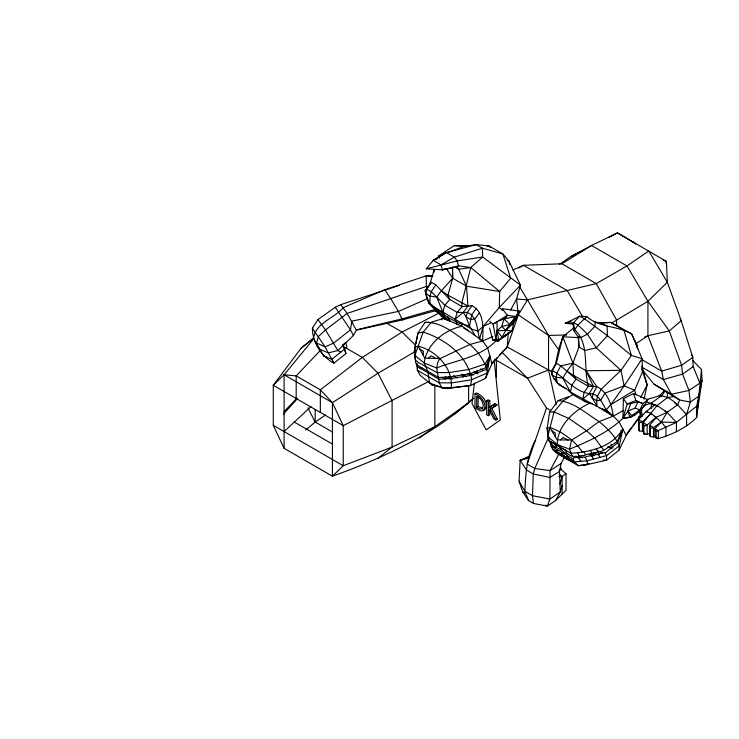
<?xml version="1.0" encoding="UTF-8"?>
<svg xmlns="http://www.w3.org/2000/svg" width="739" height="739" viewBox="0 0 739 739"><rect width="100%" height="100%" fill="white"/><g stroke="black" fill="none" stroke-linecap="round" stroke-linejoin="round"><path stroke-width="1.11" d="M434.052 272.091L434.098 269.846L429.886 284.081L425.193 290.455C426.32 305.29 440.148 312.782 450.328 321.271L447.511 316.357M647.752 399.66L643.004 403.623L635.891 400.566L627.226 403.984L622.968 418.246C634.385 418.81 643.106 409.073 647.752 399.66L633.517 393.536L623.374 398.737L622.968 418.246C607.892 432.638 588.65 441.395 569.529 449.173L557.215 444.508L547.784 436.61L547.174 428.01L549.64 412.085L558.111 400.63L568.42 396.76M561.16 468.064L561.16 469.468L566.037 473.782L566.037 490.262L555.663 500.479L547.368 506.113L533.447 503.435L528.57 500.617L522.713 491.878L519.083 481.255L520.145 460.379L529.401 456.046M666.273 263.666L666.393 261.421L617.434 232.887L591.542 245.487L570.591 256.655L559.358 264.451M550.629 441.876L551.118 446.264L552.744 449.358L556.495 453.146L578.24 465.699L587.505 464.517L606.58 460.166L619.023 450.171L619.31 445.848L622.838 429.054C612.206 446.984 590.249 452.102 570.813 453.275L549.077 440.73L547.784 436.61L554.038 411.937L563.155 400.861L573.427 394.183M466.254 386.044L470.466 385.546L485.468 378.368L491.943 363.856L507.25 346.924L508.303 332.374M642.782 370.405L653.987 384.151L671.437 394.229L679.64 399.965L677.691 404.769L667.114 412.307L661.303 422.08L654.865 428.638L654.865 436.657L656.167 438.144L658.357 438.67C672.453 434.338 686.161 428.02 696.692 417.433L701.505 369.445L692.96 360.734M423.114 355.062L423.447 351.376L419.789 349.094M474.392 383.051L471.99 403.512L486.17 429.913L500.349 419.881L494.225 360.65M547.941 431.022L547.784 432.103L547.174 428.01L549.881 427.475C562.878 432.13 574.72 440.73 582.554 452.185M697.745 409.212L702.05 380.123L701.505 369.445M592.567 404.067L570.462 392.086L571.672 385.518L576.014 379.125L573.566 375.449L566.878 371.163L562.813 378.063L570.462 392.086L572.864 394.608L585.205 401.739L592.567 404.067L605.684 410.93M585.205 401.739L582.803 399.217L584.022 392.649L588.355 386.248C582.849 367.643 590.304 344.106 574.415 329.539L573.482 322.703L579.662 316.237L586.784 316.606C599.431 327.894 617.786 325.576 631.706 333.991L636.639 344.346L637.665 348.66M595.468 322.269L594.664 326.527L587.44 334.12L581.02 337.455L578.212 336.984L573.944 330.869L573.002 324.033L573.482 322.703L577.99 324.984L587.44 334.12L596.253 347.783L620.991 370.359L624.141 385.897L610.95 404.547L606.091 409.96L600.013 408.362M555.663 500.479L560.273 491.998L559.506 471.482L561.04 463.556L564.273 457.45M414.958 349.187L414.32 352.448L415.401 360.105L418.884 362.803L437.146 372.659L449.09 372.53L468.979 369.472L484.978 364.096L489.865 356.106L487.334 372.899L485.468 378.368M416.02 343.746L417.988 333.021L424.999 322.453L428.426 322.112M696.692 417.433L696.692 406.117L702.05 380.123M535.563 439.899C526.805 455.751 525.651 473.634 524.875 491.296L528.57 500.617M642.117 408.03L640.454 415.743L626.229 435.493L619.023 450.171M644.029 399.217L647.124 384.899L641.923 365.999M566.203 388.649C558.869 385.767 552.393 379.384 551.294 371.412L555.359 364.512L558.97 348.263L562.822 336.781L574.249 327.368M437.802 258.114L438.421 256.156L454.236 245.653L464.129 246.336L476.239 244.637L482.41 248.202L482.65 257.024L470.78 267.546L461.792 303.129L462.097 306.602L457.238 312.375L455.159 319.1L456.942 322.407L469.496 326.158L475.122 335.58M623.263 410.625L613.333 416.085L599.043 421.572L586.618 430.754L571.626 440.038L569.529 449.173L572.439 456.369L578.443 456.379L579.173 455.741L584.669 455.483L585.482 454.697L590.969 453.764L591.68 452.859L590.276 450.18M566.878 371.163L572.919 363.163L578.942 347.062L578.665 337.631L562.822 336.781L556.375 363.302L552.476 370.544L551.848 374.812L556.255 377.352L562.813 378.063M562.111 485.311L560.273 491.998L549.899 499.047L547.368 506.113L545.511 505.042M559.977 483.999L562.111 476.507L566.037 473.782M686.605 425.941L686.605 414.625L690.318 402.09L688.96 390.469L682.55 374.137L681.598 365.269L669.275 330.933L647.927 301.3L626.977 265.948L591.542 245.487L561.889 263.758L523.443 265.301L512.912 269.975M473.662 398.219C433.423 434.92 383.181 457.921 332.421 476.202L284.099 448.305L273.273 425.322L273.273 385.25L301.115 348.198L313.438 338.379C315.793 322.453 334.148 318.666 343.247 307.636L384.751 289.743L426.209 275.823L432.564 276.183M502.732 310.472L499.278 307.479L499.647 291.499L470.78 267.546L458.513 265.837L456.914 266.991L442.449 269.846L426.292 268.811L433.23 260.359L446.374 252.59L476.239 244.637L489.061 245.948L502.889 253.93L509.023 261.246L520.487 285.152L499.278 307.479L483.149 326.435L477.976 331.017L471.815 329.234L442.818 311.978L444.896 305.244L449.755 299.471L447.963 295.147L441.405 290.732L436.712 297.106L442.818 311.978L444.601 315.285L456.942 322.407M489.745 321.345L493.135 324.162L497.033 321.668L497.051 330.832L502.086 337.178L505.744 330.407L519.471 311.156L513.716 322.888L511.951 330.906L498.576 339.755L495.934 339.146L493.135 324.162L507.388 315.294L502.215 308.634L519.471 311.156L516.016 316.551L507.388 315.294L504.081 318.897L501.735 326.444L497.051 330.832L495.934 339.146L492.774 340.051L489.569 328.088M499.425 355.2L507.25 346.924L518.316 314.869L527.489 299.877L596.262 283.61L626.977 265.948L648.796 250.992L667.335 282.289L681.201 320.726L692.794 357.39L693.164 366.599L699.879 383.107L688.96 390.469L671.437 394.229L663.373 379.56L661.701 371.098L647.927 335.691L647.927 301.3L667.335 282.289L666.393 261.421L663.308 260.193M501.929 352.198L527.489 378.239L546.518 408.002L527.166 464.092L534.796 468.489L550.056 470.604L561.04 463.556M450.328 321.271L443.576 318.444L431.373 322.204L423.17 332.088L414.875 355.385L415.688 362.673L417.424 366.701L417.406 370.276L420.205 375.273L431.982 384.936L441.516 387.097M573.944 330.869L577.99 324.984L586.784 316.606M631.217 417.184L629.776 416.981L627.993 411.069L630.736 403.531L637.923 401.896L643.004 403.623L639.909 409.877L629.776 416.981L622.968 418.246L627.993 411.069L635.124 408.085L637.923 401.896L635.891 400.566L633.517 393.536M552.523 445.026L552.744 449.358L574.489 461.912L578.24 465.699L587.505 464.517L587.08 460.776L585.353 457.487L586.092 456.582L590.47 455.806L591.874 456.231L592.687 455.316L597.158 454.328L598.544 454.707L599.735 453.654L603.735 452.628L605.112 452.97L617.684 442.763L622.838 429.054L617.074 441.617L602.821 450.882L598.904 451.769L597.565 451.335M548.689 436.952L534.796 468.489L533.272 473.948L532.505 495.703L533.447 503.435M640.648 397.582L647.124 384.899L641.72 368.696M441.479 319.895L442.994 317.003M558.629 454.531L550.056 470.604L549.899 499.047L532.505 495.703L524.875 491.296L519.083 481.255M510.621 309.983L516.579 299.018L520.487 285.152L482.65 257.024L457.192 260.913L426.292 268.811M316.892 344.753L320.033 349.399L328.338 352.928L337.852 350.517L353.39 335.497L356.641 329.825L402.404 318.777L435.539 309.299M582.803 399.217L589.352 393.388L593.426 386.488L586.055 370.738L572.919 363.163L562.822 336.781M313.336 338.286L323.58 355.875L331.829 359.293L344.808 348.928L342.831 345.704L343.145 344.54L344.42 349.085L346.961 347.053L345.676 342.508L343.145 344.54L345.944 353.584L333.954 363.163C321.336 356.466 312.375 342.526 312.412 328.153L317.946 319.553L335.22 307.276L340.697 304.671L399.383 285.402M513.393 322.5L518.316 314.869L516.579 299.018L527.489 299.877L548.541 335.432L559.155 350.415M506.307 334.213L505.079 336.097L498.049 341.252L492.774 340.051M589.352 393.388L592.281 398.155L596.687 400.695L600.872 400.039L604.945 393.139L624.141 385.897L642.099 358.748L631.706 333.991L610.756 322.398L601.287 322.86L594.821 322.065M491.943 363.856L487.638 347.801L482.549 340.938C483.26 329.178 484.451 311.71 471.861 305.687L462.097 306.602L449.755 299.471L435.834 284.894L431.428 282.344L426.846 289.125L425.193 290.455L428.398 302.39L443.576 318.444L445.478 319.544M435.834 284.894L431.253 291.674L430.043 296.08L429.821 303.249L444.601 315.285M471.861 305.687L467.279 312.468L466.069 316.883L469.496 326.158L471.685 315.017L476.267 308.237M620.991 370.359L586.055 370.738L596.807 386.645L592.909 393.887L592.281 398.155L597.066 406.182L596.687 400.695L597.324 396.437L601.213 389.194L620.991 370.359L631.355 355.413L623.892 329.982L610.756 322.398L598.239 323.183M665.59 390.303L661.793 395.587L651.216 403.134L643.854 405.637M455.159 319.1L463.261 312.431L467.953 306.057L466.503 286.196L458.679 269.245L456.914 266.991M479.472 312.708L474.78 319.082L470.475 319.424L466.069 316.883L463.261 312.431M698.678 396.252L690.318 402.09L679.64 399.965L673.82 396.603L667.603 397.536L657.026 405.545L643.263 422.736L643.263 432.158L643.928 434.015L647.133 434.403L650.181 433.091M492.913 336.614L482.549 340.938L462.134 326.213C444.416 329.77 426.366 344.319 424.204 363.034L427.835 371.255L429.535 382.922L441.95 387.836L451.261 387.633L470.466 385.546L471.722 379.717C467.667 355.524 445.229 339.109 423.17 332.088L417.988 333.021L414.81 347.265L414.875 355.385L424.204 363.034L436.62 367.939C457.081 359.976 480.756 357.233 496.451 340.328L498.049 341.252L498.576 339.755L497.051 330.832L505.744 330.407L516.016 316.551L504.081 318.897L499.047 320.874M516.016 316.551L509.919 324.597L501.735 326.444L505.744 330.407L511.951 330.906L505.079 336.097L502.086 337.178M617.684 442.763L619.31 445.848L606.525 455.649L587.08 460.776L574.489 461.912L572.864 458.827L573.741 457.672L577.667 457.487L579.053 458.051L580.789 461.348M626.977 433.35L631.688 427.188M633.037 425.424L640.454 415.743L640.445 412.325M428.74 381.463L343.247 425.655L273.273 385.25L284.099 374.775L313.752 338.73M555.359 364.512L556.375 363.302L560.781 365.851L576.014 379.125L588.355 386.248L596.807 386.645C607.744 391.836 611.569 405.027 613.333 416.085L619.208 422.154L626.229 435.493M429.886 284.081L431.428 282.344M441.405 290.732L452.674 278.215L452.517 266.825M283.323 414.219L297.254 398.838M560.716 439.917L562.952 437.479L567.986 439.991M491.601 363.486L497.079 357.685M320.643 350.092L296.182 375.892L296.182 398.478M284.099 411.54L296.856 398.404M647.54 399.282L659.077 395.91L664.518 390.755M505.744 330.407L513.716 322.888L509.919 324.597L504.081 318.897L506.843 317.022M284.099 431.576L311.017 406.579M428.546 358.193L431.133 355.81L436.102 358.517M644.371 405.979L639.909 409.877L635.124 408.085M454.54 414.089L467.464 403.134M470.05 400.935L471.768 399.476M305.697 430.07L315.193 422.052L325.622 414.93M656.805 437.774L656.167 438.144L656.167 431.548L676.416 422.394L696.692 406.117M301.115 348.198L313.521 337.982M554.481 447.954L556.218 446.559M578.831 458.411L580.568 457.016M378.008 458.319L392.095 447.095L434.846 426.699L468.618 402.866L468.618 385.897M579.053 458.051L580.05 457.284L583.949 456.961L585.353 457.487M655.096 404.741L646.182 411.457L638.542 419.641L638.542 429.063L639.207 430.92L642.413 431.308L642.413 421.877L651.216 413.424L661.303 422.08L665.95 427.585L665.95 436.075M551.294 371.412L552.476 370.544C565.926 378.156 576.06 393.795 592.909 393.887C602.461 397.055 602.867 408.639 610.322 414.062M419.364 437.987L434.846 426.699L434.846 385.167M693.164 366.599L682.55 374.137L663.373 379.56L642.246 367.366M488.396 410.053L489.135 409.554L493.726 418.754L495.897 420.011L497.338 419.17L491.832 408.196L497.042 404.917L495.001 403.734L488.396 408.076L488.396 401.6L486.724 400.63L486.724 414.708L488.396 415.678L489.846 414.847L489.846 409.212L488.396 410.053L488.396 415.678M488.396 408.076L495.001 403.734M635.577 343.958L647.927 335.691L669.275 330.933L681.201 320.726L680.065 318.805M345.621 347.773L362.304 357.408L378.008 373.241L392.095 400.723L392.095 447.095L343.247 465.727L332.421 476.202L332.421 402.672L378.008 373.241L415.42 351.376M495.897 420.011L490.382 409.036L497.042 404.917M559.506 471.482L549.742 477.468L533.272 473.948L526.556 470.069L520.145 460.379L526.251 458.088M610.95 404.547L634.635 390.257L642.413 372.022L642.099 358.748L631.355 355.413L607.43 335.682L584.17 318.509L579.662 316.237L565.335 323.294L573.002 324.033M611.68 323.035L647.927 301.3M420.057 368.687L421.83 367.625M474.983 393.85C481.265 396.132 487.943 404.178 483.398 410.625L480.396 410.829L474.983 407.937L474.983 393.85L476.433 393.019C482.715 395.3 489.394 403.337 484.839 409.785L482.826 410.228M486.724 400.63L488.174 399.799L489.846 400.76L489.846 407.244M476.664 407.291L479.888 408.963L482.179 408.769C485.089 404.187 481.237 398.247 476.664 396.427L476.664 407.291L478.105 406.459L482.863 408.27M488.396 401.6L489.846 400.76M490.382 409.036L491.832 408.196M645.202 433.285L643.928 434.015L643.928 426.006L643.263 422.736L647.133 424.971L647.133 434.403M433.23 260.359L446.374 252.59L454.273 257.154L457.192 260.913L458.513 265.837L442.449 269.846L441.128 264.922L433.23 260.359L437.479 258.724M638.487 416.796L640.454 415.743L639.494 410.2M518.473 267.961L523.443 265.301L567.21 290.575L582.489 316.375M608.65 237.57L617.434 232.887L635.032 243.316M442.763 317.133L438.837 313.17L402.09 332.033L362.304 357.408L320.338 389.841L320.338 412.427M504.081 318.897L506.132 317.862M590.359 402.921C574.231 410.163 557.252 425.692 557.215 444.508C560.892 447.077 561.575 452.24 566.508 453.376L572.439 456.369M570.591 256.655L583.736 250.216M490.373 323.091L483.149 326.435L479.629 338.832C476.84 329.696 477.773 316.56 467.279 312.468L457.238 312.375L444.896 305.244L431.253 291.674L426.846 289.125L425.636 293.54L430.043 296.08L436.712 297.106M676.416 431.825L676.416 422.394L667.114 412.307L656.26 417.276L649.646 425.322L649.646 434.744L650.311 436.601L653.525 436.98L655.465 436.084M427.428 298.676L398.376 311.433L351.847 321.142L350.462 329.788L353.39 335.497M383.92 290.085L384.751 289.743L390.876 298.796L398.376 311.433L402.469 319.932L356.327 330.121L347.173 313.438L340.697 304.671M573.482 322.703L565.335 323.294L571.727 320.652M551.719 371.237L548.541 369.999L527.489 378.239L494.825 359.385M644.787 336.919L647.927 335.691M551.118 446.264L555.405 448.314L558.121 452.471M561.566 450.088L555.636 447.095C551.146 445.626 548.412 441.423 548.477 436.777M556.495 449.377L560.892 451.483L563.617 455.63L574.489 461.912L567.367 459.418L552.744 449.358L563.617 455.63M561.991 452.545L566.277 454.596L569.002 458.743M567.376 455.658L572.864 458.827M444.315 263.694L441.128 264.922L454.273 257.154L482.41 248.202L502.889 253.93L510.649 278.224L499.647 291.499L466.503 286.196L452.674 278.215L446.735 269.024M442.449 269.846L445.635 268.617M448 252.516L464.129 246.336M559.035 470.272L561.16 469.468M479.694 339.293L482.549 340.938L469.949 344.476L439.871 358.674C433.904 366.932 438.763 374.47 439.151 382.83L441.95 387.836L447.871 388.538L451.261 387.633C453.238 368.087 436.176 350.702 418.126 346.12L414.81 347.265L414.32 352.448L414.893 354.609M639.207 422.911L642.413 421.877L638.542 419.641L639.207 422.911L639.207 430.92M643.928 426.006L647.133 424.971L656.26 417.276L654.578 416.306M650.311 436.601L650.311 428.583L653.525 427.558L661.303 422.08L676.416 422.394M635.097 414.801L631.716 415.789L627.993 411.069M565.335 323.294L568.633 322.343M402.469 319.932L436.389 310.398M520.145 460.379L528.385 458.097M584.697 464.849L589.029 463.649M599.209 323.349L601.287 322.86L607.153 326.25L607.43 335.682L596.253 347.783L584.798 350.443L578.942 347.062L578.212 336.984M470.78 267.546L458.679 269.245L455.593 267.463M443.64 387.578L447.871 388.538L465.2 386.174M630.736 403.531L627.226 403.984L623.374 398.737M659.077 395.91C670.864 395.328 679.28 406.875 686.605 414.625M558.841 476.729L562.111 476.507L562.111 494.123M550.694 443.816L551.479 443.769M424.999 322.453C442.365 321.604 456.508 335.275 469.949 344.476C478.429 351.949 485.477 361.528 487.334 372.899L471.722 379.717L451.862 382.876L439.151 382.83L417.406 370.276L417.138 363.865M549.64 412.085L554.038 411.937L568.799 418.45L586.618 430.754L595.071 438.319L603.551 450.014M518.316 314.869L548.541 335.432L566.813 334.943M434.264 384.88L431.982 384.936L430.809 383.144M454.236 245.653L468.84 245.773M486.816 245.93L489.061 245.948L490.428 247.574M571.626 440.038L557.077 439.881L549.881 427.475M603.181 460.083L606.58 460.166L606.525 455.649L605.112 452.97M558.111 400.63C573.741 401.711 586.276 413.628 599.043 421.572C605.952 427.308 612.927 433.516 617.074 441.617M440.555 256.267L438.421 256.156L439.613 257.994M432.98 276.164L426.209 275.823L426.329 286.464L427.096 288.432M284.099 448.305L284.099 374.775L296.182 375.892L320.338 389.841L332.421 402.672L343.247 425.655L343.247 465.727L273.273 425.322M428.555 286.714L426.329 286.464L347.173 313.438L325.52 329.945L318.472 336.467L316.486 342.924L325.105 346.905L333.954 363.163L332.698 361.306M646.754 401.97L657.026 405.545L667.114 412.307L664.361 410.727M591.68 452.859L593.029 453.293L596.936 452.397L597.666 451.538L596.161 448.656M445.839 387.79L447.871 388.538M624.141 385.897L634.635 390.257L635.909 394.691M442.818 311.978L432.139 306.325L428.398 302.39L446.236 319.553M467.759 373.491L471.851 375.246M589.159 454.245L593.131 456.028M323.58 355.875L326.527 357.214M607.652 446.818L611.781 448.73M467.953 306.057L447.963 295.147L452.674 278.215L452.48 268.1M593.426 386.488L573.566 375.449L572.919 363.163L560.781 365.851L556.892 373.093L556.255 377.352L557.382 383.273L566.831 389.167M507.25 346.924L548.541 369.999L556.19 404.778M559.09 474.817L562.111 476.507L559.423 474.355M561.889 263.758L596.262 283.61L616.585 320.089L616.585 325.807M507.046 260.11L509.023 261.246L509.707 264.386M641.489 359.431L661.701 371.098L681.598 365.269L692.794 357.39L691.279 354.286M674.938 403.18L677.691 404.769M647.863 412.427L646.182 411.457L651.216 413.424L651.216 414.367M654.865 436.657L658.357 438.67L658.357 430.661L654.865 428.638L656.167 431.548M434.911 310.907L438.837 313.17M456.259 323.747L458.023 324.772M463.307 327.82L468.6 330.878M602.867 410.043L613.333 416.085L606.091 409.96M619.522 434.126L621.425 435.225M486.401 364.318L488.303 365.417M480.535 368.973L483.389 370.627M546.518 408.002L550.481 410.293M608.862 446.809L611.855 448.536M473.995 371.754L476.895 373.426M387.282 323.479L402.09 332.033L415.438 345.205M470.337 373.306L473.228 374.969M437.894 357.528L439.871 358.674L424.777 358.036L418.126 346.12M598.599 451.076L602.267 453.192M466.558 376.733L461.967 374.082L462.854 377.407M593.445 452.582L597.278 454.79M590.544 453.413L594.378 455.63M453.497 375.754L457.33 377.962M452.748 378.978L448.915 376.761L449.497 378.931M493.55 404.575L495.592 405.748M578.591 455.871L582.286 458.004M442.384 377.398L445.349 379.116M416.962 364.983L438.707 377.537L450.245 376.844L470.124 373.74L485.929 367.634L489.865 356.106L486.391 369.361L470.586 375.458L450.707 378.562L439.169 379.255L417.424 366.701L416.861 363.616M495.897 418.339L497.338 419.17M522.713 491.878L524.616 492.978M284.099 374.775L332.421 402.672M307.895 407.799L315.193 422.052L332.827 432.232M294.325 422.089L332.661 444.222M549.068 440.721L566.092 450.559M340.716 352.189L337.852 350.517L325.52 329.945L317.946 319.553M653.987 384.151L673.82 396.603L672.425 394.995M603.985 409.794L613.333 416.085M551.682 430.578L555.257 433.045L555.275 436.786M445.266 376.687L447.973 378.682M633.111 241.939L635.716 244.073M570.462 392.086L567.774 389.758L572.864 394.608M653.821 405.702L651.216 403.134L651.216 408.575M558.804 383.809L560.328 385.453M312.412 328.153L325.105 346.905L333.806 342.988L350.462 329.788L335.22 307.276M519.914 287.323L527.489 299.877M620.88 430.412L621.887 432.324M610.977 444.25L612.899 447.889M597.241 450.938L599.181 454.614M598.544 454.707L599.957 457.386M554.943 378.359L555.987 380.345M591.874 456.231L593.389 459.113M583.958 451.815L585.482 454.697M577.547 452.647L579.173 455.741M565.326 450.116L566.952 453.201M547.174 428.01L548.116 429.802M554.453 443.834L556.079 446.919M442.578 316.375L443.576 318.444L462.134 326.213L461.265 322.961M344.993 350.766L345.944 353.584M476.969 370.655L477.856 373.98M636.639 344.346L637.563 348.78M650.311 428.583L649.646 425.322L653.525 427.558L653.525 436.98M641.046 408.796L642.283 416.112M667.132 391.91L667.603 397.536M666.393 261.421L666.439 263.703M657.026 405.545L657.026 406.487M548.541 335.432L548.541 369.999M496.386 358.997L496.386 377.315M478.105 396.677L478.105 406.459M315.193 409.526L315.193 422.052"/></g></svg>
